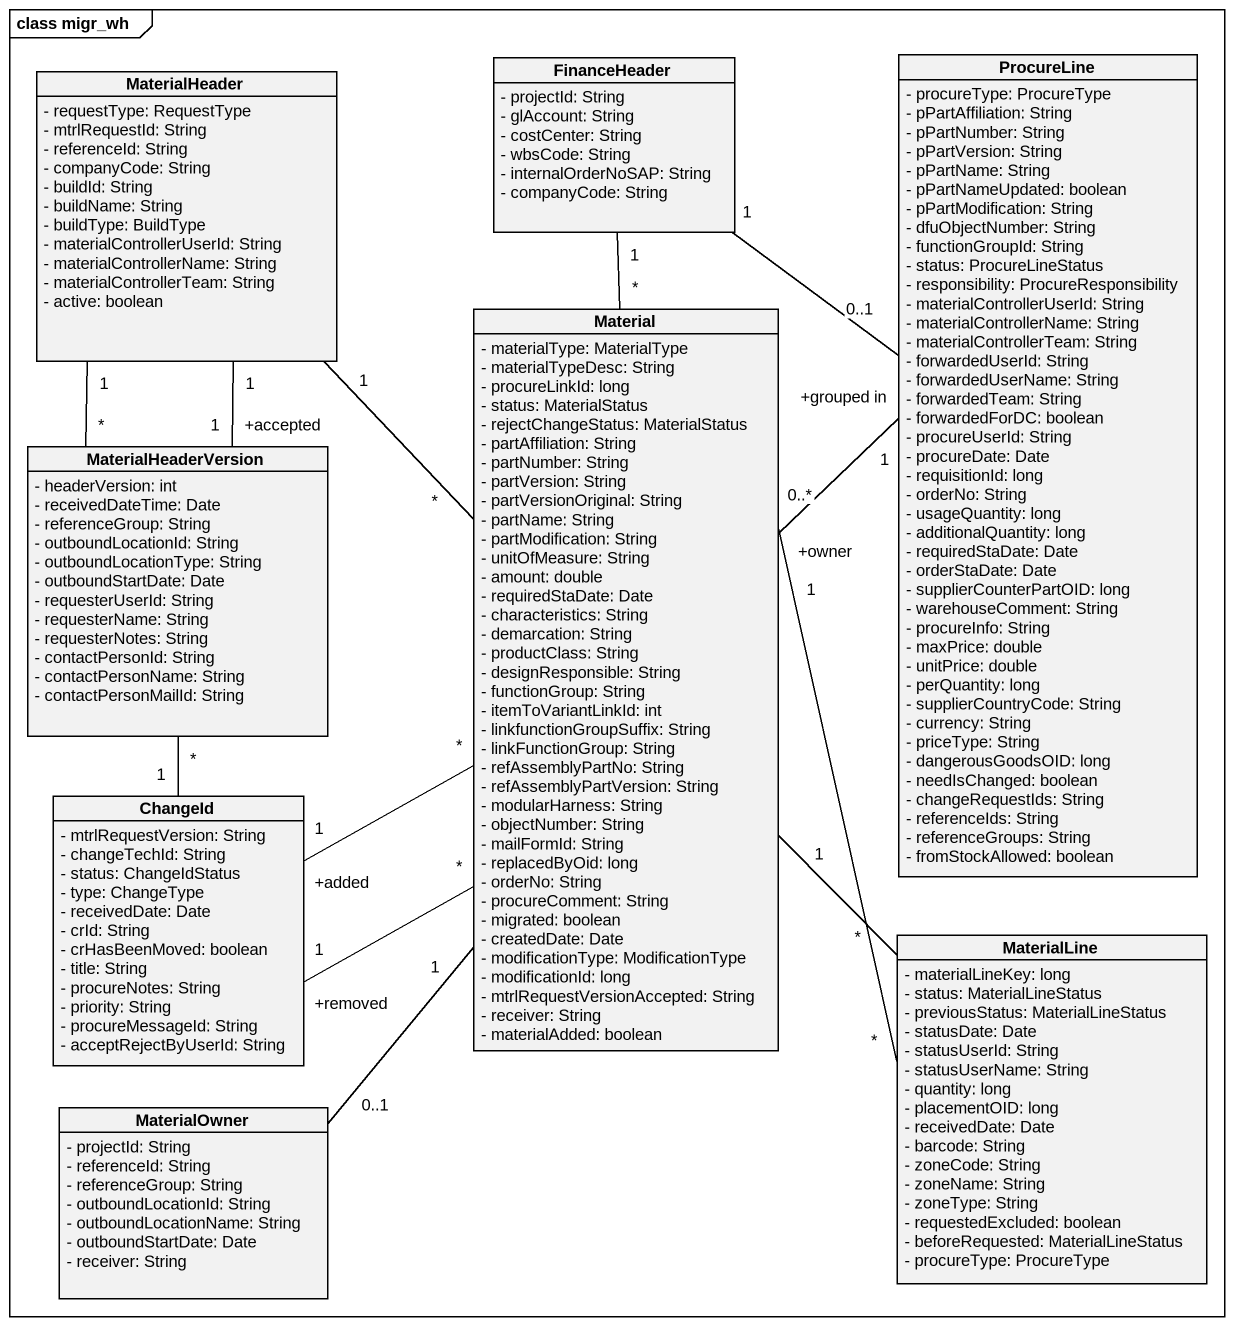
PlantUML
@startuml
mainframe class migr_wh
hide circle
hide empty members
skinparam classAttributeIconSize 0
class MaterialHeader {
  - requestType: RequestType
  - mtrlRequestId: String
  - referenceId: String
  - companyCode: String
  - buildId: String
  - buildName: String
  - buildType: BuildType
  - materialControllerUserId: String
  - materialControllerName: String
  - materialControllerTeam: String
  - active: boolean
}
class FinanceHeader {
  - projectId: String
  - glAccount: String
  - costCenter: String
  - wbsCode: String
  - internalOrderNoSAP: String
  - companyCode: String
}
class ProcureLine {
  - procureType: ProcureType
  - pPartAffiliation: String
  - pPartNumber: String
  - pPartVersion: String
  - pPartName: String
  - pPartNameUpdated: boolean
  - pPartModification: String
  - dfuObjectNumber: String
  - functionGroupId: String
  - status: ProcureLineStatus
  - responsibility: ProcureResponsibility
  - materialControllerUserId: String
  - materialControllerName: String
  - materialControllerTeam: String
  - forwardedUserId: String
  - forwardedUserName: String
  - forwardedTeam: String
  - forwardedForDC: boolean
  - procureUserId: String
  - procureDate: Date
  - requisitionId: long
  - orderNo: String
  - usageQuantity: long
  - additionalQuantity: long
  - requiredStaDate: Date
  - orderStaDate: Date
  - supplierCounterPartOID: long
  - warehouseComment: String
  - procureInfo: String
  - maxPrice: double
  - unitPrice: double
  - perQuantity: long
  - supplierCountryCode: String
  - currency: String
  - priceType: String
  - dangerousGoodsOID: long
  - needIsChanged: boolean
  - changeRequestIds: String
  - referenceIds: String
  - referenceGroups: String
  - fromStockAllowed: boolean
}
class Material {
  - materialType: MaterialType
  - materialTypeDesc: String
  - procureLinkId: long
  - status: MaterialStatus
  - rejectChangeStatus: MaterialStatus
  - partAffiliation: String
  - partNumber: String
  - partVersion: String
  - partVersionOriginal: String
  - partName: String
  - partModification: String
  - unitOfMeasure: String
  - amount: double
  - requiredStaDate: Date
  - characteristics: String
  - demarcation: String
  - productClass: String
  - designResponsible: String
  - functionGroup: String
  - itemToVariantLinkId: int
  - linkfunctionGroupSuffix: String
  - linkFunctionGroup: String
  - refAssemblyPartNo: String
  - refAssemblyPartVersion: String
  - modularHarness: String
  - objectNumber: String
  - mailFormId: String
  - replacedByOid: long
  - orderNo: String
  - procureComment: String
  - migrated: boolean
  - createdDate: Date
  - modificationType: ModificationType
  - modificationId: long
  - mtrlRequestVersionAccepted: String
  - receiver: String
  - materialAdded: boolean
}
class MaterialHeaderVersion {
  - headerVersion: int
  - receivedDateTime: Date
  - referenceGroup: String
  - outboundLocationId: String
  - outboundLocationType: String
  - outboundStartDate: Date
  - requesterUserId: String
  - requesterName: String
  - requesterNotes: String
  - contactPersonId: String
  - contactPersonName: String
  - contactPersonMailId: String
}
class ChangeId {
  - mtrlRequestVersion: String
  - changeTechId: String
  - status: ChangeIdStatus
  - type: ChangeType
  - receivedDate: Date
  - crId: String
  - crHasBeenMoved: boolean
  - title: String
  - procureNotes: String
  - priority: String
  - procureMessageId: String
  - acceptRejectByUserId: String
}
class MaterialLine {
  - materialLineKey: long
  - status: MaterialLineStatus
  - previousStatus: MaterialLineStatus
  - statusDate: Date
  - statusUserId: String
  - statusUserName: String
  - quantity: long
  - placementOID: long
  - receivedDate: Date
  - barcode: String
  - zoneCode: String
  - zoneName: String
  - zoneType: String
  - requestedExcluded: boolean
  - beforeRequested: MaterialLineStatus
  - procureType: ProcureType
}
class MaterialOwner {
  - projectId: String
  - referenceId: String
  - referenceGroup: String
  - outboundLocationId: String
  - outboundLocationName: String
  - outboundStartDate: Date
  - receiver: String
}
MaterialHeader "1" -- "*" Material
MaterialHeader "1" -- "*" MaterialHeaderVersion
MaterialHeader "1" -- "+accepted\n1" MaterialHeaderVersion
FinanceHeader "1" -- "0..1" ProcureLine
Material "*" -up- "1" FinanceHeader
Material "0..*" -right- "+grouped in\n1" ProcureLine
Material "*" -left- "+removed\n1" ChangeId
Material "+owner\n1" -- "*" MaterialLine
Material "1" -- "*" MaterialLine
Material "1" -- "0..1" MaterialOwner
MaterialHeaderVersion "*" -- "1" ChangeId
ChangeId "+added\n1" -right- "*" Material
@enduml
